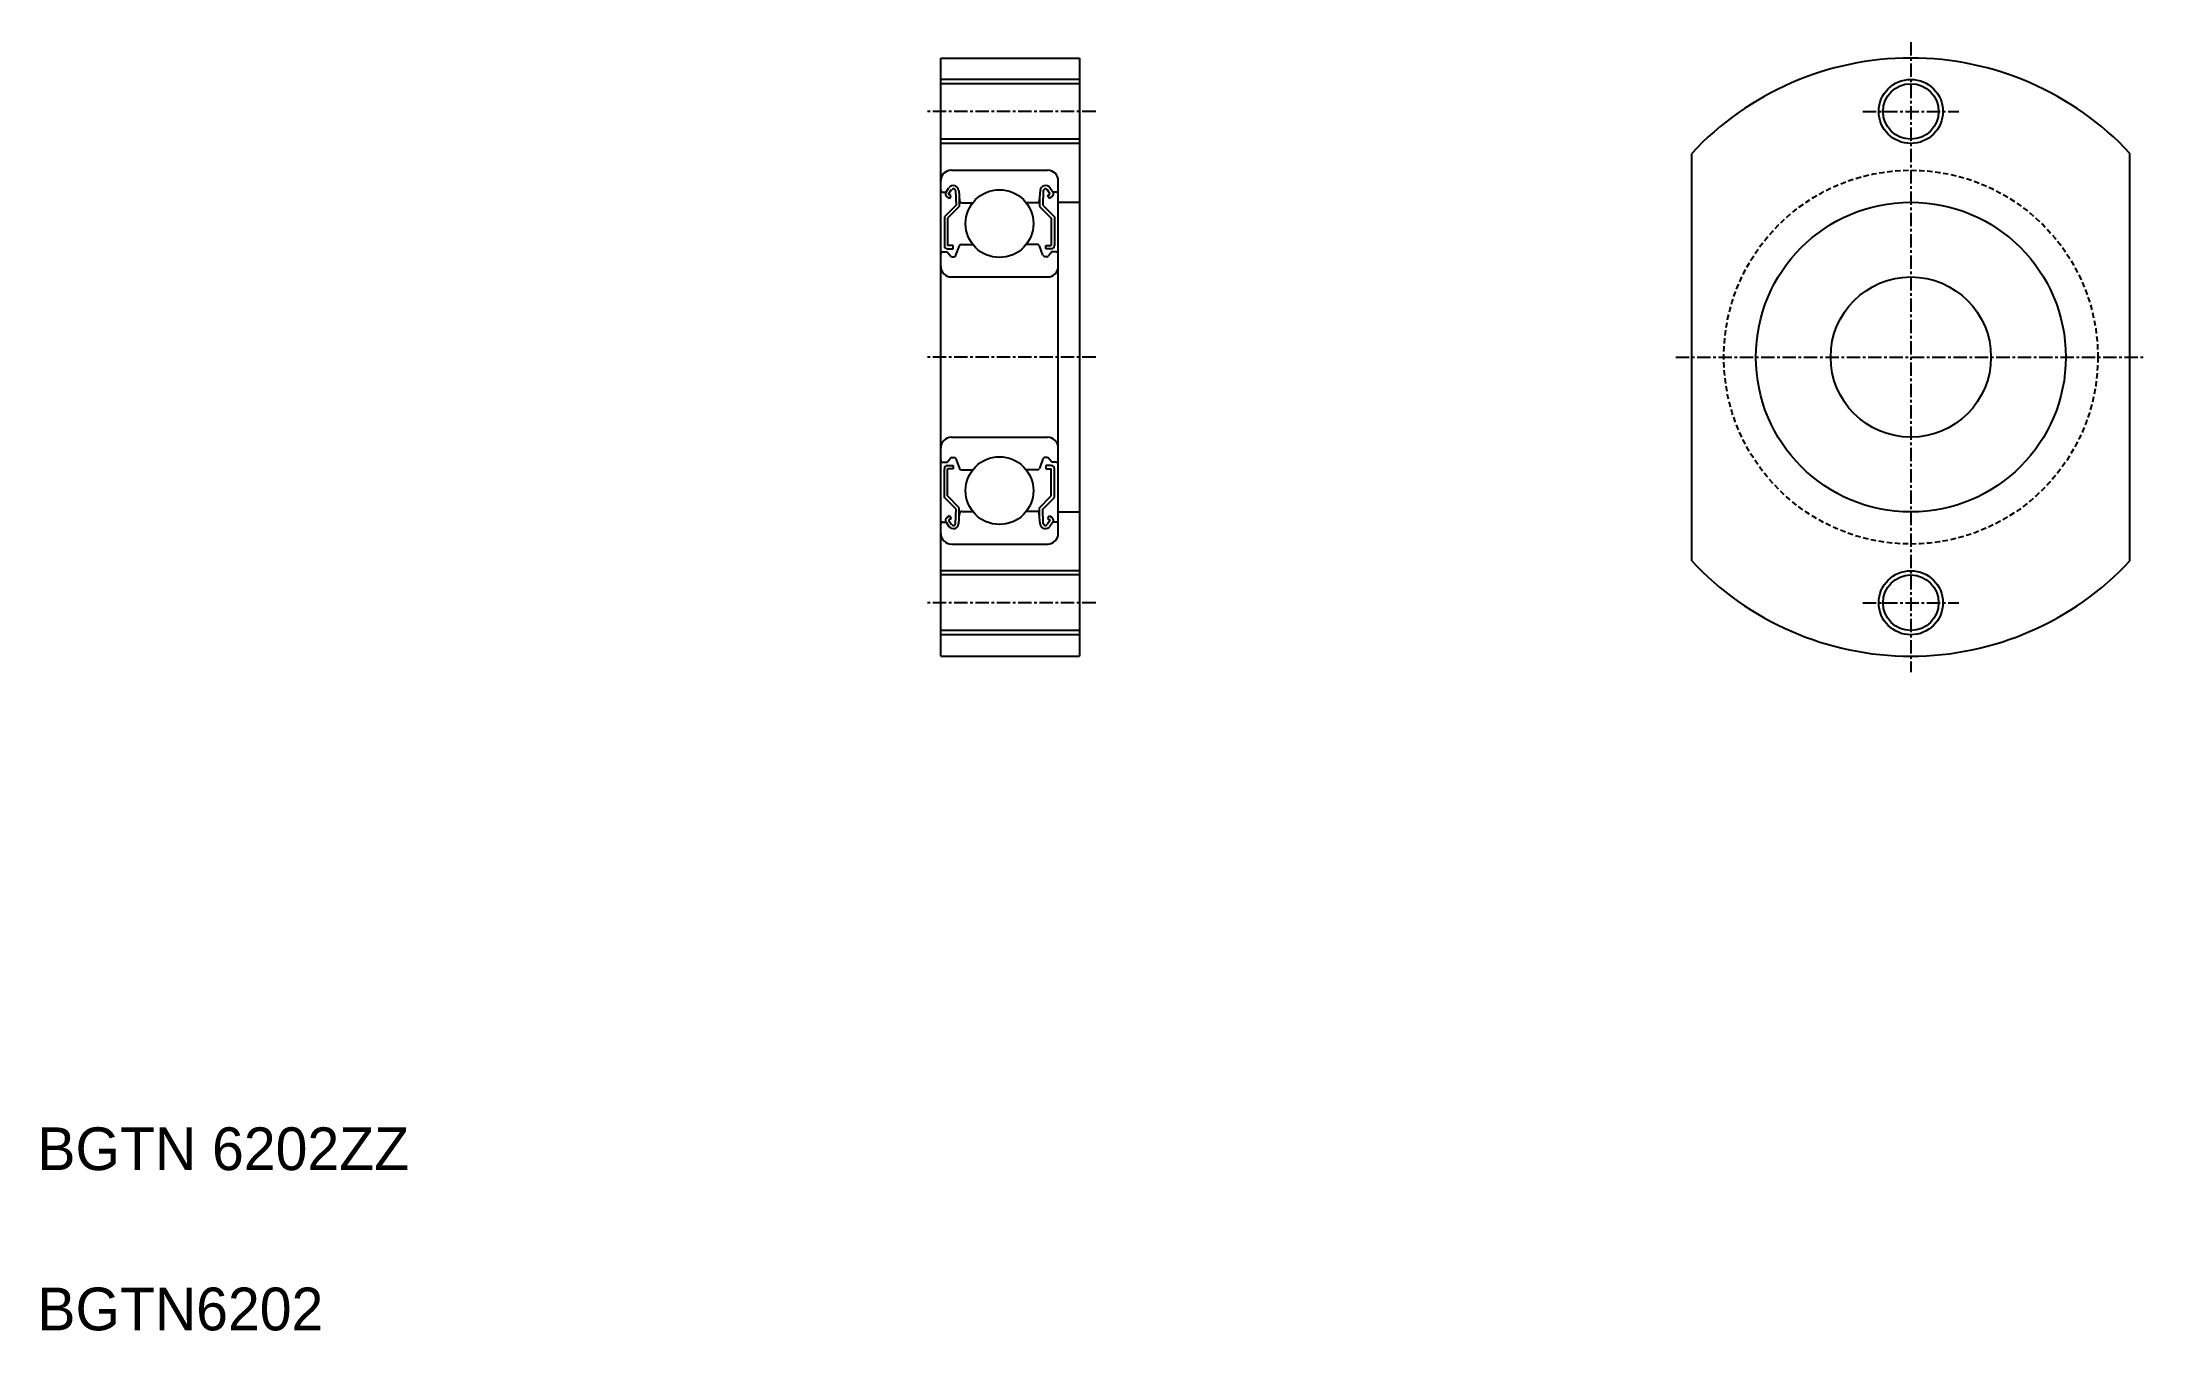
# Model space of a CAD drawing. Extents: x 10 to 207, y 10 to 131.
import ezdxf

# ---------------------------------------------------------------- set-up
doc = ezdxf.new("R2010")
doc.units = 0
doc.linetypes.add('CENTER', pattern=[2, 1.25, -0.25, 0.25, -0.25])
doc.linetypes.add('DASHED', pattern=[0.75, 0.5, -0.25])
doc.layers.get('0').update_dxf_attribs({"linetype": 'CONTINUOUS'})
doc.layers.add('CENTER', color=1, linetype='CENTER')

msp = doc.modelspace()

# ---------------------------------------------------------------- linework, layer by layer
at = {"color": 7, "linetype": 'CONTINUOUS'}
for p, q in [((94.53, 73.12), (94.53, 129.12)), ((94.53, 129.12), (107.53, 129.12)), ((107.53, 129.12), (107.53, 73.12)), ((107.53, 126.72), (94.53, 126.72)), ((107.53, 121.52), (94.53, 121.52)), ((164.81, 82.04), (164.81, 120.19)), ((205.81, 82.04), (205.81, 120.19)), ((95.53, 118.62), (104.53, 118.62)), ((94.73, 116.57), (95.03, 116.57)), ((95.03, 116.57), (95.3, 116.96)), ((95.27, 116.39), (95.55, 116.8)), ((95.52, 116.22), (95.27, 116.39)), ((95.34, 115.98), (95.52, 116.22)), ((95.92, 116.69), (95.97, 115.34)), ((96.21, 116.72), (96.3, 115.75)), ((103.84, 116.72), (103.75, 115.75)), ((104.13, 116.69), (104.08, 115.34)), ((104.78, 116.39), (104.5, 116.8)), ((104.53, 116.22), (104.78, 116.39)), ((104.71, 115.98), (104.53, 116.22)), ((105.03, 116.57), (104.75, 116.96)), ((105.33, 116.57), (105.03, 116.57)), ((105.53, 84.62), (105.53, 117.62)), ((95.97, 115.34), (94.87, 114.24)), ((94.87, 114.24), (94.87, 111.57)), ((95.34, 115.98), (95.1, 116.15)), ((96.27, 115.22), (95.17, 114.12)), ((96.27, 116.09), (96.27, 115.22)), ((96.5, 115.57), (97.52, 115.57)), ((103.55, 115.57), (102.53, 115.57)), ((103.78, 116.09), (103.78, 115.22)), ((103.78, 115.22), (104.88, 114.12)), ((104.08, 115.34), (105.18, 114.24)), ((104.71, 115.98), (104.95, 116.15)), ((105.18, 114.24), (105.18, 111.57)), ((105.53, 115.62), (107.53, 115.62)), ((95.17, 114.12), (95.17, 111.57)), ((104.88, 114.12), (104.88, 111.57)), ((94.73, 110.97), (95.13, 110.97)), ((95.13, 110.97), (95.44, 110.59)), ((95.69, 111.57), (95.17, 111.57)), ((95.17, 111.27), (95.69, 111.27)), ((95.6, 110.52), (95.77, 110.52)), ((95.69, 111.27), (95.69, 111.57)), ((95.96, 110.65), (96.28, 111.54)), ((96.47, 111.67), (97.52, 111.67)), ((103.58, 111.67), (102.53, 111.67)), ((104.09, 110.65), (103.77, 111.54)), ((104.46, 110.52), (104.28, 110.52)), ((104.36, 111.27), (104.36, 111.57)), ((104.36, 111.57), (104.88, 111.57)), ((104.88, 111.27), (104.36, 111.27)), ((104.93, 110.97), (104.61, 110.59)), ((105.33, 110.97), (104.93, 110.97)), ((95.53, 108.62), (104.53, 108.62)), ((95.53, 93.62), (104.53, 93.62)), ((94.73, 91.27), (95.13, 91.27)), ((94.87, 87.99), (94.87, 90.67)), ((95.13, 91.27), (95.44, 91.65)), ((95.17, 90.97), (95.69, 90.97)), ((95.69, 90.67), (95.17, 90.67)), ((95.17, 88.12), (95.17, 90.67)), ((95.6, 91.72), (95.77, 91.72)), ((95.69, 90.97), (95.69, 90.67)), ((95.96, 91.59), (96.28, 90.7)), ((96.47, 90.57), (97.52, 90.57)), ((103.58, 90.57), (102.53, 90.57)), ((104.09, 91.59), (103.77, 90.7)), ((104.46, 91.72), (104.28, 91.72)), ((104.88, 90.97), (104.36, 90.97)), ((104.36, 90.97), (104.36, 90.67)), ((104.36, 90.67), (104.88, 90.67)), ((104.93, 91.27), (104.61, 91.65)), ((104.88, 88.12), (104.88, 90.67)), ((105.33, 91.27), (104.93, 91.27)), ((105.18, 87.99), (105.18, 90.67)), ((95.97, 86.89), (94.87, 87.99)), ((96.27, 87.02), (95.17, 88.12)), ((95.92, 85.54), (95.97, 86.89)), ((96.27, 86.15), (96.27, 87.02)), ((96.5, 86.67), (97.52, 86.67)), ((103.55, 86.67), (102.53, 86.67)), ((103.78, 87.02), (104.88, 88.12)), ((103.78, 86.15), (103.78, 87.02)), ((104.08, 86.89), (105.18, 87.99)), ((104.13, 85.54), (104.08, 86.89)), ((94.73, 85.67), (95.03, 85.67)), ((95.03, 85.67), (95.3, 85.27)), ((95.34, 86.26), (95.1, 86.09)), ((95.52, 86.01), (95.27, 85.84)), ((95.27, 85.84), (95.55, 85.44)), ((95.34, 86.26), (95.52, 86.01)), ((96.21, 85.51), (96.3, 86.48)), ((103.84, 85.51), (103.75, 86.48)), ((104.78, 85.84), (104.5, 85.44)), ((104.71, 86.26), (104.53, 86.01)), ((104.53, 86.01), (104.78, 85.84)), ((104.71, 86.26), (104.95, 86.09)), ((105.03, 85.67), (104.75, 85.27)), ((105.33, 85.67), (105.03, 85.67)), ((105.53, 86.62), (107.53, 86.62)), ((95.53, 83.62), (104.53, 83.62)), ((107.53, 80.72), (94.53, 80.72)), ((107.53, 75.52), (94.53, 75.52)), ((94.53, 73.12), (107.53, 73.12))]:
    msp.add_line(p, q, dxfattribs=at)
at = {"color": 3, "linetype": 'CONTINUOUS'}
for p, q in [((107.53, 127.12), (94.53, 127.12)), ((107.53, 121.12), (94.53, 121.12)), ((107.53, 81.12), (94.53, 81.12)), ((107.53, 75.12), (94.53, 75.12))]:
    msp.add_line(p, q, dxfattribs=at)
for centre in [(185.31, 124.12), (185.31, 78.12)]:
    msp.add_circle(centre, 3, dxfattribs=at)
at = {"color": 7, "linetype": 'CONTINUOUS'}
for centre, radius in [((185.31, 124.12), 2.6), ((100.03, 113.62), 3.17), ((185.31, 101.12), 14.5), ((185.31, 101.12), 7.5), ((100.03, 88.62), 3.17), ((185.31, 78.12), 2.6)]:
    msp.add_circle(centre, radius, dxfattribs=at)
at = {"color": 3, "linetype": 'DASHED'}
msp.add_circle((185.31, 101.12), 17.5, dxfattribs=at)
at = {"color": 7, "linetype": 'CONTINUOUS'}
for centre, radius, start, end in [((185.31, 101.12), 28, 42.9337, 137.0663), ((95.53, 117.62), 1, 90, 180), ((104.53, 117.62), 1, 0, 90), ((94.73, 116.77), 0.2, 180, 270), ((95.27, 116.39), 0.3, 144.9356, 235.0377), ((95.71, 116.68), 0.5, 5.065, 144.9356), ((95.72, 116.68), 0.2, 2.1312, 144.9367), ((104.34, 116.68), 0.5, 35.0644, 174.935), ((104.33, 116.68), 0.2, 35.0633, 177.8688), ((104.78, 116.39), 0.3, 304.9623, 35.0644), ((105.33, 116.77), 0.2, 270, 0), ((96.5, 115.77), 0.2, 185.065, 270), ((103.55, 115.77), 0.2, 270, 354.935), ((94.73, 110.77), 0.2, 90, 180), ((95.17, 111.57), 0.3, 180, 270), ((95.6, 110.72), 0.2, 219.997, 270), ((95.77, 110.72), 0.2, 270, 339.9703), ((96.47, 111.47), 0.2, 90, 159.9703), ((103.58, 111.47), 0.2, 20.0297, 90), ((104.28, 110.72), 0.2, 200.0297, 270), ((104.46, 110.72), 0.2, 270, 320.003), ((104.88, 111.57), 0.3, 270, 0), ((105.33, 110.77), 0.2, 0, 90), ((95.53, 109.62), 1, 180, 270), ((104.53, 109.62), 1, 270, 0), ((95.53, 92.62), 1, 90, 180), ((104.53, 92.62), 1, 360, 90), ((94.73, 91.47), 0.2, 180, 270), ((95.17, 90.67), 0.3, 90, 180), ((95.6, 91.52), 0.2, 90, 140.003), ((95.77, 91.52), 0.2, 20.0297, 90), ((96.47, 90.77), 0.2, 200.0297, 270), ((103.58, 90.77), 0.2, 270, 339.9703), ((104.28, 91.52), 0.2, 90, 159.9703), ((104.46, 91.52), 0.2, 39.997, 90), ((104.88, 90.67), 0.3, 0, 90), ((105.33, 91.47), 0.2, 270, 0), ((96.5, 86.47), 0.2, 90, 174.935), ((103.55, 86.47), 0.2, 5.065, 90), ((94.73, 85.47), 0.2, 90, 180), ((95.27, 85.84), 0.3, 124.9623, 215.0644), ((95.71, 85.56), 0.5, 215.0644, 354.935), ((95.72, 85.55), 0.2, 215.0633, 357.8688), ((104.34, 85.56), 0.5, 185.065, 324.9356), ((104.33, 85.55), 0.2, 182.1312, 324.9367), ((104.78, 85.84), 0.3, 324.9356, 55.0377), ((105.33, 85.47), 0.2, 0, 90), ((95.53, 84.62), 1, 180, 270), ((104.53, 84.62), 1, 270, 360), ((185.31, 101.12), 28, 222.9337, 317.0663)]:
    msp.add_arc(centre, radius, start, end, dxfattribs=at)
at = {"layer": 'CENTER', "color": 1, "linetype": 'CENTER'}
for p, q in [((185.31, 130.62), (185.31, 71.62)), ((109.03, 124.12), (93.03, 124.12)), ((180.81, 124.12), (189.81, 124.12)), ((109.03, 101.12), (93.03, 101.12)), ((163.31, 101.12), (207.31, 101.12)), ((109.03, 78.12), (93.03, 78.12)), ((180.81, 78.12), (189.81, 78.12))]:
    msp.add_line(p, q, dxfattribs=at)

# ---------------------------------------------------------------- texts
at = {"color": 7, "linetype": 'CONTINUOUS'}
for s, p in [('BGTN 6202ZZ', (10, 25)), ('BGTN6202', (10, 10))]:
    msp.add_text(s, height=4, dxfattribs=at).set_placement(p)

doc.saveas('drawing.dxf')
